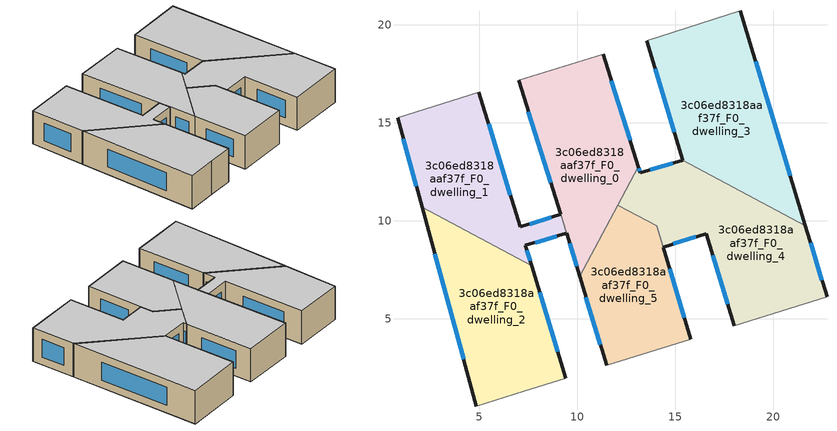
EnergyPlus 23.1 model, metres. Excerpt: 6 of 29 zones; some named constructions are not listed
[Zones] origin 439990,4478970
3c06ed8318aaf37f_F0_dwelling_0
 floor ground (EU_floor_Construction): 10.13,7.17 13.12,12.77 11.33,18.49 7.02,17.18 9.34,9.78 9.36,9.7 9.38,9.65 z0
 wall outside (EU_wall_Construction): 11.33,18.49 13.12,12.77 / 9.17,10.33 7.02,17.18 / 10.13,7.17 9.46,9.37 z0:3
 wall to 3c06ed8318aaf37f_F0_dwelling_1 (EU_wall_Construction): 9.46,9.37 9.38,9.65 9.36,9.7 9.34,9.78 9.17,10.33 z0:3
 wall adiabatic (EU_wall_Construction): 7.02,17.18 11.33,18.49 z0:3
 wall to 3c06ed8318aaf37f_F0_dwelling_5 (EU_wall_Construction): 12.07,10.81 10.13,7.17 z0:3
 wall to 3c06ed8318aaf37f_F0_dwelling_4 (EU_wall_Construction): 13.12,12.77 12.07,10.81 z0:3
 window (EU_Window_Construction): 11.75,17.15 12.7,14.11 / 8.66,11.94 7.52,15.58 / 9.97,7.69 9.62,8.86 z0.7:2.3
 ceiling to 3c06ed8318aaf37f_F1_dwelling_0 (EU_floor_Construction): 11.33,18.49 13.12,12.77 10.13,7.17 9.38,9.65 9.36,9.7 9.34,9.78 7.02,17.18 z3
3c06ed8318aaf37f_F0_dwelling_1
 floor ground (EU_floor_Construction): 9.46,9.37 9.38,9.65 9.36,9.7 9.34,9.78 9.17,10.33 7.09,9.69 4.99,16.56 0.84,15.27 2.09,10.7 7.68,7.72 7.36,8.75 z0
 wall outside (EU_wall_Construction): 9.46,9.37 7.36,8.75 7.68,7.72 / 2.09,10.7 0.84,15.27 / 4.99,16.56 7.09,9.69 9.17,10.33 z0:3
 wall to 3c06ed8318aaf37f_F0_dwelling_2 (EU_wall_Construction): 7.68,7.72 2.09,10.7 z0:3
 wall adiabatic (EU_wall_Construction): 0.84,15.27 4.99,16.56 z0:3
 window (EU_Window_Construction): 8.97,9.22 7.86,8.89 / 7.44,8.51 7.6,7.96 / 1.79,11.77 1.13,14.2 / 5.49,14.95 6.6,11.3 / 7.58,9.84 8.68,10.18 z0.7:2.3
 ceiling to 3c06ed8318aaf37f_F1_dwelling_1 (EU_floor_Construction): 4.99,16.56 7.09,9.69 9.17,10.33 9.34,9.78 9.36,9.7 9.38,9.65 9.46,9.37 7.36,8.75 7.68,7.72 2.09,10.7 0.84,15.27 z3
3c06ed8318aaf37f_F0_dwelling_2
 floor ground (EU_floor_Construction): 9.41,1.97 7.68,7.72 2.09,10.7 4.87,0.55 7.27,1.32 z0
 wall outside (EU_wall_Construction): 4.87,0.55 2.09,10.7 / 7.68,7.72 9.41,1.97 z0:3
 wall adiabatic (EU_wall_Construction): 9.41,1.97 7.27,1.32 4.87,0.55 z0:3
 window (EU_Window_Construction): 4.22,2.93 2.74,8.33 / 8.08,6.37 9.01,3.31 z0.7:2.3
 ceiling to 3c06ed8318aaf37f_F1_dwelling_2 (EU_floor_Construction): 7.68,7.72 9.41,1.97 7.27,1.32 4.87,0.55 2.09,10.7 z3
3c06ed8318aaf37f_F0_dwelling_3
 floor ground (EU_floor_Construction): 21.65,9.75 18.32,20.71 13.55,19.2 15.4,13.09 z0
 wall outside (EU_wall_Construction): 15.4,13.09 13.55,19.2 / 18.32,20.71 21.65,9.75 z0:3
 wall adiabatic (EU_wall_Construction): 13.55,19.2 18.32,20.71 z0:3
 wall to 3c06ed8318aaf37f_F0_dwelling_4 (EU_wall_Construction): 21.65,9.75 15.4,13.09 z0:3
 window (EU_Window_Construction): 14.96,14.52 13.99,17.77 / 19.1,18.15 20.87,12.31 z0.7:2.3
 ceiling to 3c06ed8318aaf37f_F1_dwelling_3 (EU_floor_Construction): 18.32,20.71 21.65,9.75 15.4,13.09 13.55,19.2 z3
3c06ed8318aaf37f_F0_dwelling_4
 floor ground (EU_floor_Construction): 22.75,6.12 21.65,9.75 15.4,13.09 13.22,12.45 13.12,12.77 12.07,10.81 14.06,9.75 14.39,8.67 16.58,9.34 18.02,4.64 z0
 wall outside (EU_wall_Construction): 21.65,9.75 22.75,6.12 / 18.02,4.64 16.58,9.34 14.39,8.67 / 13.12,12.77 13.22,12.45 15.4,13.09 z0:3
 wall adiabatic (EU_wall_Construction): 22.75,6.12 18.02,4.64 z0:3
 wall to 3c06ed8318aaf37f_F0_dwelling_5 (EU_wall_Construction): 14.39,8.67 14.06,9.75 12.07,10.81 z0:3
 window (EU_Window_Construction): 21.91,8.9 22.49,6.97 / 17.68,5.74 16.91,8.24 / 16.06,9.18 14.9,8.82 / 13.14,12.69 13.2,12.52 / 13.73,12.6 14.89,12.94 z0.7:2.3
 ceiling to 3c06ed8318aaf37f_F1_dwelling_4 (EU_floor_Construction): 21.65,9.75 22.75,6.12 18.02,4.64 16.58,9.34 14.39,8.67 14.06,9.75 12.07,10.81 13.12,12.77 13.22,12.45 15.4,13.09 z3
3c06ed8318aaf37f_F0_dwelling_5
 floor ground (EU_floor_Construction): 15.8,3.97 14.06,9.75 12.07,10.81 10.13,7.17 11.51,2.63 z0
 wall outside (EU_wall_Construction): 14.39,8.66 15.8,3.97 / 11.51,2.63 10.13,7.17 z0:3; 14.39,8.66,3 14.39,8.67,0 14.39,8.66,0
 wall adiabatic (EU_wall_Construction): 15.8,3.97 11.51,2.63 z0:3
 window (EU_Window_Construction): 14.72,7.56 15.47,5.07 / 11.18,3.69 10.45,6.11 z0.7:2.3
 ceiling to 3c06ed8318aaf37f_F1_dwelling_5 (EU_floor_Construction): 14.06,9.75 15.8,3.97 11.51,2.63 10.13,7.17 12.07,10.81 z3
[HVACTEMPLATE:THERMOSTAT] Constant Heating Setpoint=20; Constant Cooling Setpoint=50
EU_HeatOnly_3c06ed8318aaf37f_F0_dwelling_0; EU_HeatOnly_3c06ed8318aaf37f_F0_dwelling_1; EU_HeatOnly_3c06ed8318aaf37f_F0_dwelling_2; EU_HeatOnly_3c06ed8318aaf37f_F0_dwelling_3; EU_HeatOnly_3c06ed8318aaf37f_F0_dwelling_4; EU_HeatOnly_3c06ed8318aaf37f_F0_dwelling_5; EU_HeatOnly_3c06ed8318aaf37f_F1_dwelling_0; EU_HeatOnly_3c06ed8318aaf37f_F1_dwelling_1; EU_HeatOnly_3c06ed8318aaf37f_F1_dwelling_2; EU_HeatOnly_3c06ed8318aaf37f_F1_dwelling_3; EU_HeatOnly_3c06ed8318aaf37f_F1_dwelling_4; EU_HeatOnly_3c06ed8318aaf37f_F1_dwelling_5; EU_HeatOnly_3c06ed8318aaf37f_F2_dwelling_0; EU_HeatOnly_3c06ed8318aaf37f_F2_dwelling_1; EU_HeatOnly_3c06ed8318aaf37f_F2_dwelling_2; EU_HeatOnly_3c06ed8318aaf37f_F2_dwelling_3; EU_HeatOnly_3c06ed8318aaf37f_F2_dwelling_4; EU_HeatOnly_3c06ed8318aaf37f_F2_dwelling_5; EU_HeatOnly_3c06ed8318aaf37f_F3_dwelling_0; EU_HeatOnly_3c06ed8318aaf37f_F3_dwelling_1; EU_HeatOnly_3c06ed8318aaf37f_F3_dwelling_2; EU_HeatOnly_3c06ed8318aaf37f_F3_dwelling_3; EU_HeatOnly_3c06ed8318aaf37f_F3_dwelling_4; EU_HeatOnly_3c06ed8318aaf37f_F3_dwelling_5; EU_HeatOnly_3c06ed8318aaf37f_F4_dwelling_0; EU_HeatOnly_3c06ed8318aaf37f_F4_dwelling_1; EU_HeatOnly_3c06ed8318aaf37f_F4_dwelling_2; EU_HeatOnly_3c06ed8318aaf37f_F4_dwelling_3; EU_HeatOnly_3c06ed8318aaf37f_F4_dwelling_4
[SCHEDULE:CONSTANT]
Name | Hourly Value
EU_AlwaysOn | 1
EU_CoolingOff | 0
[SCHEDULE:FILE] Column Number=1; Rows to Skip at Top=0; Number of Hours of Data=8760; Column Separator=Comma; Interpolate to Timestep=No; Minutes per Item=60; Adjust Schedule for Daylight Savings=Yes
Name | File
EU_Step8_GainSchedule_3c06ed8318aaf37f_F4_dwelling_3_f000 | ../../schedules/3c06ed8318aaf37f/3c06ed8318aaf37f_F4_dwelling_3_f000_gain.csv
EU_Step8_GainSchedule_3c06ed8318aaf37f_F4_dwelling_4_f000 | ../../schedules/3c06ed8318aaf37f/3c06ed8318aaf37f_F4_dwelling_4_f000_gain.csv
